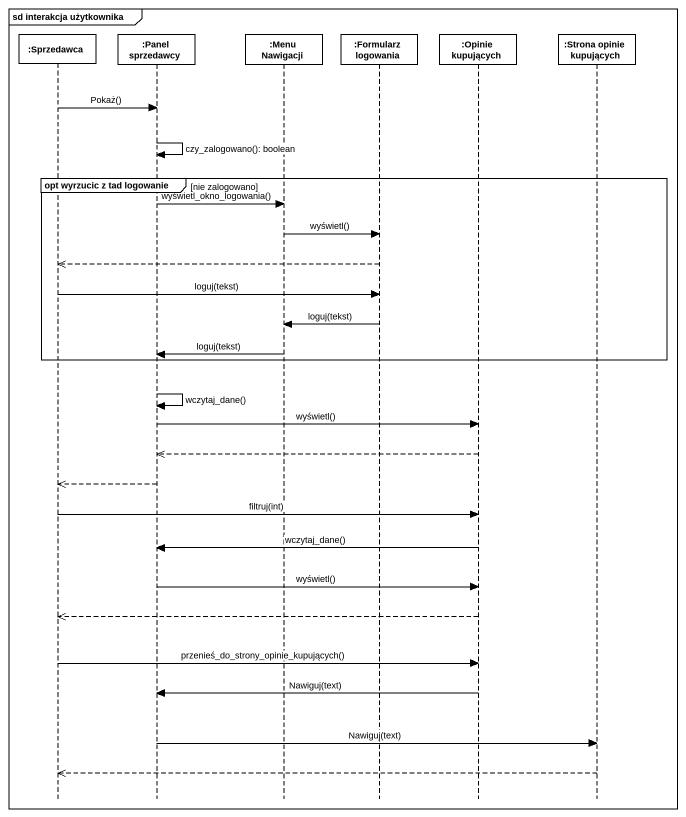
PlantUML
@startuml
mainframe sd interakcja użytkownika
hide footbox
participant ":Sprzedawca" as Sprzedawca
participant ":Panel sprzedawcy" as Panel_sprzedawcy
participant ":Menu Nawigacji" as Menu_Nawigacji
participant ":Formularz logowania" as Formularz_logowania
participant ":Opinie kupujących" as Opinie_kupujących
participant ":Strona opinie kupujących" as Strona_opinie_kupujących

Sprzedawca -> Panel_sprzedawcy : Pokaż()
Panel_sprzedawcy -> Panel_sprzedawcy : czy_zalogowano(): boolean
group opt wyrzucic z tad logowanie [nie zalogowano]
  Panel_sprzedawcy -> Menu_Nawigacji : wyświetl_okno_logowania()
  Menu_Nawigacji -> Formularz_logowania : wyświetl()
  Formularz_logowania -->> Sprzedawca
  Sprzedawca -> Formularz_logowania : loguj(tekst)
  Formularz_logowania -> Menu_Nawigacji : loguj(tekst)
  Menu_Nawigacji -> Panel_sprzedawcy : loguj(tekst)
end
Panel_sprzedawcy -> Panel_sprzedawcy : wczytaj_dane()
Panel_sprzedawcy -> Opinie_kupujących : wyświetl()
Opinie_kupujących -->> Panel_sprzedawcy
Panel_sprzedawcy -->> Sprzedawca
Sprzedawca -> Opinie_kupujących : filtruj(int)
Opinie_kupujących -> Panel_sprzedawcy : wczytaj_dane()
Panel_sprzedawcy -> Opinie_kupujących : wyświetl()
Opinie_kupujących -->> Sprzedawca
Sprzedawca -> Opinie_kupujących : przenieś_do_strony_opinie_kupujących()
Opinie_kupujących -> Panel_sprzedawcy : Nawiguj(text)
Panel_sprzedawcy -> Strona_opinie_kupujących : Nawiguj(text)
Strona_opinie_kupujących -->> Sprzedawca
@enduml
